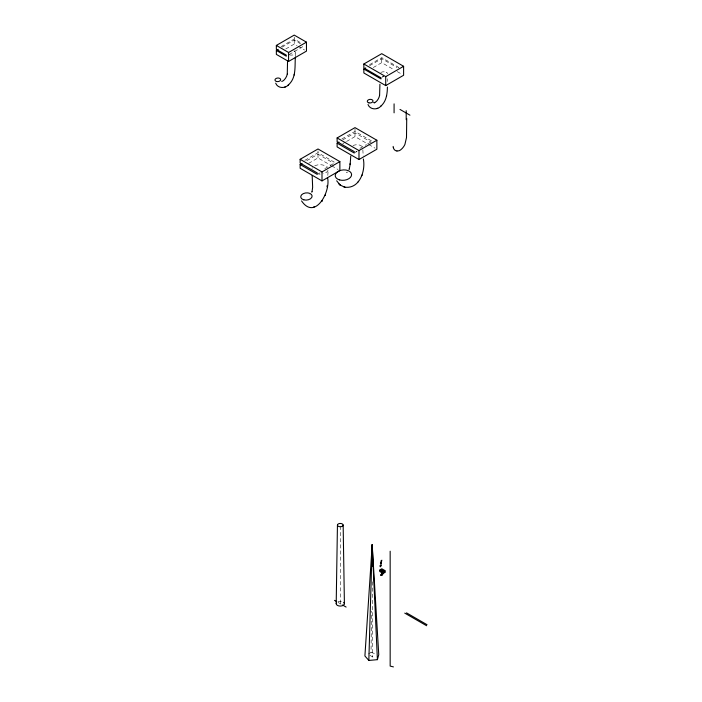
<?xml version="1.0" encoding="UTF-8"?>
<svg xmlns="http://www.w3.org/2000/svg" width="702" height="702" viewBox="0 0 702 702"><rect width="100%" height="100%" fill="white"/><g stroke="black" fill="none" stroke-linecap="round" stroke-linejoin="round"><path stroke-width="0.53" stroke-dasharray="3.51 2.63" d="M368.41 653.966L371.033 652.448L371.481 611.109M295.349 57.38L295.481 52.764M387.592 81.502L387.679 78.738M327.825 175.421L328.062 171.279M347.271 171.946L346.595 172.49L347.315 172.201M309.81 194.989L310.012 194.919M380.826 72.464L381.098 72.324A4.08 2.352 0 0 1 387.741 73.701M281.054 46.657L294.226 39.049L301.456 43.226M281.993 47.192L294.226 40.128L300.553 43.778M285.758 48.964L294.226 44.077L297.051 45.7M289.11 54.554L304.168 45.867M369.506 64.689L381.739 57.625L398.885 67.524L397.007 68.612M369.506 65.76L381.739 58.696L397.078 67.559M373.271 67.541L381.739 62.645L393.576 69.489M381.949 77.308L383.827 76.22M304.835 160.354L318.006 152.746L334.257 162.127M341.83 138.996L355.001 131.388L372.157 141.286L367.444 144.007M306.713 160.705L318.006 154.186L333.353 163.04M342.769 139.891L355.001 132.827L371.253 142.208M308.599 163.382L318.006 157.95L330.765 165.312M342.769 143.656L345.595 142.023M346.534 141.479L355.001 136.592L367.76 143.954M324.807 168.62L335.161 162.645M359.915 148.35L366.505 144.551M318.217 173.859L320.103 172.78M355.212 152.51L357.099 151.421A5.765 3.326 0 0 1 355.387 151.263M353.009 145.665L353.703 145.332A5.765 3.326 0 0 1 360.293 145.332L361.723 146.165A5.765 3.326 0 0 1 362.135 146.56M314.698 165.839L315.338 165.558A8.161 4.712 0 0 1 324.666 165.558L326.702 166.734M371.033 652.448L375.86 653.869M386.363 72.324L386.846 72.604M294.033 50.965L294.524 51.246M397.227 71.595L401.781 74.219M297.99 46.244L304.571 50.044M368.664 144.48L375.043 148.166M331.677 165.839L338.057 169.524M338.057 602.413L341.646 604.492M369.857 655.308L374.57 658.028M362.855 149.789L363.206 156.116M372.35 581.782L372.683 656.94M381.739 58.696L381.739 62.645M355.001 128.563L355.001 131.388M355.001 132.827L355.001 136.592M340.303 526.193L340.303 603.711M318.006 150.86L318.006 152.746M318.006 154.186L318.006 157.95M294.226 37.074L294.226 39.049M294.226 40.128L294.226 44.077M293.98 50.939A4.08 2.352 0 0 1 294.822 54.045A4.08 2.352 0 0 1 289.557 54.861M383.52 76.474A4.08 2.352 0 0 1 382.397 76.351M337.978 601.754A4.107 2.369 0 0 1 342.295 601.64M328.027 170.27A8.161 4.712 0 0 1 322.859 173.842M320.209 174.131A8.161 4.712 0 0 1 318.532 174.061M312.013 168.462A8.161 4.712 0 0 1 312.399 167.717"/><path stroke-width="1.05" d="M381.054 560.731L381.002 565.54M406.73 118.454L406.493 137.627L404.905 144.454A8.74 5.046 -60 0 1 403.396 146.999L402.843 147.718A10.416 6.02 -60 0 1 401.983 148.675L400.798 149.737A7.178 4.142 -60 0 1 398.947 150.781L396.955 151.009M382.336 572.472L382.283 573.613A5.87 3.703 -66.2 0 1 382.23 574.043L382.195 574.28A2.317 1.448 -66.4 0 1 382.081 574.789L382.028 574.859M372.034 558.889L372.192 544.743L378.755 654.72L377.404 659.661L368.84 660.442L364.908 655.984L372.192 544.743L377.404 659.661M381.862 560.187L381.002 563.68A1.097 0.632 -60 0 1 380.8 563.706A0.93 0.535 -60 0 1 380.537 563.557L380.423 562.96M336.197 603.711L337.443 525.096M368.84 660.442L372.192 544.743L372.288 566.532M295.349 57.38C294.717 66.409 296.332 77.36 289.031 84.31C285.705 88.715 277.764 88.75 275.684 83.187M387.399 87.057C387.328 93.936 386.311 101.623 380.668 106.309M350.763 156.09L350.158 164.435L350.254 163.373M327.658 178.194C330.528 192.172 314.9 220.577 301.562 200.921M382.09 574.561L382.099 572.384L382.739 572.323M327.132 185.644L327.027 186.767M350.193 164.057L349.298 168.857M382.941 572.446L382.967 572.718M383.002 572.507L382.844 573.209M287.276 73.982L287.548 61.039M379.606 95.34L379.914 84.231M382.204 574.236L382.055 574.754M294.12 75.061L294.278 74.333M386.451 96.42L386.609 95.691M287.267 74.035C286.82 77.729 282.792 81.985 281.642 81.309M379.598 95.393C379.062 98.324 376.667 102.325 374.069 102.703M382.546 574.534L382.59 574.394A5.546 2.905 -53.7 0 0 382.678 574.069L382.862 573.35L382.748 573.867A5.967 3.361 -58.7 0 1 382.66 574.201L382.608 574.385A2.483 1.404 -58.7 0 1 382.388 574.938A2.045 1.132 -52.5 0 0 382.555 574.587L382.529 574.596M312.057 191.611L312.644 187.241L312.179 175.403M344.594 187.127C359.45 189.426 365.751 170.981 363.355 159.003M361.846 175.684L362.127 174.956M312.004 191.751L311.82 192.199M349.28 168.901L349.052 169.436M321.893 201.149L322.2 200.754L321.823 201.237M358.117 181.871L358.538 181.362M288.145 85.126L288.689 84.635M381.019 105.993C377.641 110.153 369.998 109.907 368.015 104.545M276.351 50.447L286.293 56.186L286.293 55.107L276.351 49.368L276.351 45.419L294.226 35.1L306.458 42.155L306.458 51.132L288.575 61.451L276.351 54.396L276.351 50.447L278.229 49.359M276.351 45.419L288.575 52.483L306.458 42.155M363.855 69.024L381.01 78.922L381.01 77.852L363.855 67.945L363.855 63.996L381.739 53.677L403.606 66.295L403.606 75.272L385.723 85.6L363.855 72.973L363.855 69.024L365.742 67.936M363.855 63.996L385.723 76.623L403.606 66.295M300.131 164.505L317.278 174.403L317.278 172.973L300.131 163.066L300.131 159.301L318.006 148.973L339.873 161.6L339.873 170.577L321.999 180.897L300.131 168.269L300.131 164.505L302.009 163.417M337.118 143.147L354.273 153.045L354.273 151.614L337.118 141.707L337.118 137.943L355.001 127.624L376.869 140.242L376.869 149.219L358.985 159.538L337.118 146.92L337.118 143.147L339.005 142.058M300.131 159.301L321.999 171.929L339.873 161.6M337.118 137.943L358.985 150.57L376.869 140.242M380.063 569.77L381.8 568.769L384.907 570.559L384.907 572.428L383.169 573.437L380.063 571.639L380.063 570.814L383.169 572.604L384.775 571.472L381.66 569.673L380.063 570.594L380.063 569.77L383.169 571.568L384.907 570.559M380.063 571.639L381.8 570.638M381.862 574.762A1.922 1.158 -68.6 0 0 381.906 574.333L381.897 574.148A5.379 3.326 -67.7 0 0 381.906 573.797L381.897 571.832M380.063 570.594L383.169 572.393L384.775 571.472M382.371 572.104L381.704 571.937M284.608 87.188L285.407 86.89M376.93 108.547L377.737 108.248M374.771 102.615L373.912 102.667L374.587 102.659M313.592 207.029L314.522 206.757M340.145 185.021L344.436 187.083M344.006 186.978L345.024 187.232M393.418 666.9L390.163 666.075L390.163 551.21M399.991 109.424L409.933 115.172M383.353 571.533L384.907 572.428M406.519 612.864L427.035 624.71M404.738 613.109L426.605 625.736M334.494 600.359L336.284 601.395M342.532 605.001L346.112 607.063M336.67 180.783L340.014 184.916M339.777 184.731L340.382 185.205M338.452 183.433L339.189 184.205M381.142 575.289L381.098 575.131A1.386 0.684 -62.2 0 1 381.125 574.771M393.339 147.578L393.146 146.402M379.879 565.742L380.273 566.795L380.8 566.374A2.132 1.228 -60 0 0 381.002 565.549M381.046 574.806L381.089 575.096A1.202 0.72 -59 0 1 381.081 574.789A1.536 0.913 -59.5 0 0 381.072 575.456M343.155 525.096A2.861 1.65 0 0 1 338.873 526.526A2.861 1.65 0 0 1 338.873 523.674A2.861 1.65 0 0 1 343.155 525.096L344.41 603.711M406.204 110.679L406.204 119.656M394.085 103.861L394.085 112.838M385.723 76.623L385.723 85.6M383.169 571.568L383.169 572.393M383.169 572.604L383.169 573.437M358.985 150.57L358.985 159.538M321.999 171.929L321.999 180.897M288.575 52.483L288.575 61.451M343.682 602.369A4.107 2.369 0 0 1 340.698 606.072A4.107 2.369 0 0 1 336.53 602.772M396.963 150.983A11.065 6.388 -60 0 1 393.313 147.595M312.565 189.224L312.565 189.224M325.333 195.042L325.131 195.56L325.333 195.042M276.527 81.493A2.861 1.808 -5.2 0 0 280.66 79.563A2.861 1.808 -5.2 0 0 276.263 78.378A2.861 1.808 -5.2 0 0 276.527 81.493M368.857 102.852A2.861 1.808 -5.2 0 0 372.99 100.912A2.861 1.808 -5.2 0 0 368.585 99.737A2.861 1.808 -5.2 0 0 368.857 102.852M303.834 199.842A5.713 3.615 -5.2 0 0 312.109 195.963A5.713 3.615 -5.2 0 0 303.308 193.612A5.713 3.615 -5.2 0 0 303.834 199.842M339.707 179.958A8.213 5.186 -5.2 0 0 351.588 174.386A8.213 5.186 -5.2 0 0 338.934 170.998A8.213 5.186 -5.2 0 0 339.707 179.958"/></g></svg>
